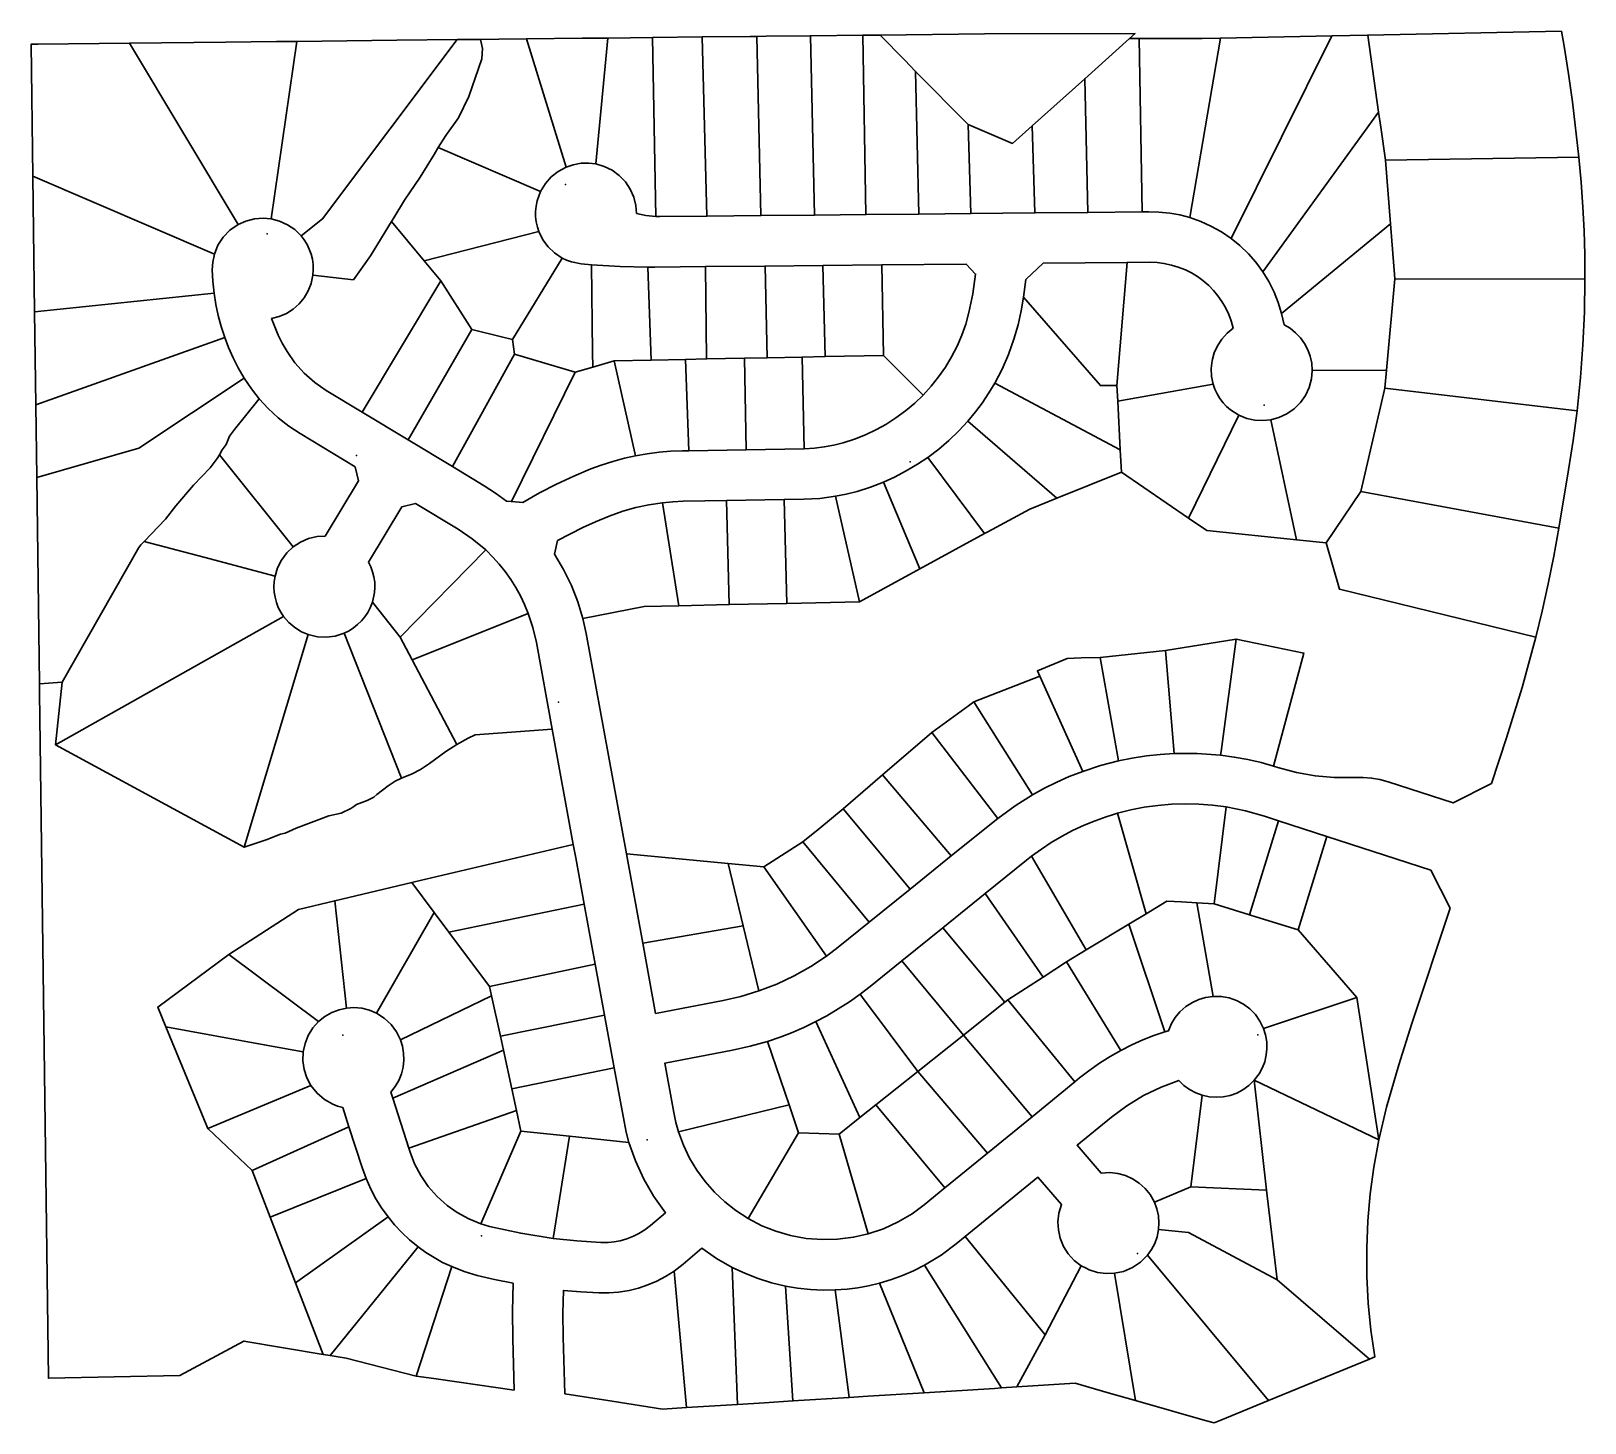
# Model space of a CAD drawing. Header units: inches. Extents: x 718266 to 718734, y 3746970 to 3747390.
import ezdxf

# ---------------------------------------------------------------- set-up
doc = ezdxf.new("R2010")
doc.units = ezdxf.units.IN
doc.header["$MEASUREMENT"] = 0
doc.layers.add('HydUTM', color=7, linetype='Continuous', true_color=0x44072d)
doc.layers.add('PropertylinesUTM', color=7, linetype='Continuous', lineweight=30, true_color=0x00a5ab)

msp = doc.modelspace()

# ---------------------------------------------------------------- linework, layer by layer
at = {"layer": 'HydUTM'}
for p in [(718427.3, 3747343.4), (718337.35, 3747328.53), (718637.87, 3747276.94), (718364.29, 3747261.76), (718531.12, 3747259.86), (718425.13, 3747187.39), (718360.17, 3747087.05), (718635.93, 3747087.23), (718451.86, 3747055.59), (718402, 3747026.66), (718599.63, 3747021.3)]:
    msp.add_point(p, dxfattribs=at)
at = {"layer": 'PropertylinesUTM'}
for points in [[(718324.92, 3747386.3), (718340.22, 3747386.46), (718346.32, 3747386.53), (718338.59, 3747333.02), (718336.16, 3747333.23), (718333.52, 3747333.03), (718330.96, 3747332.36), (718328.62, 3747331.3), (718295.85, 3747385.98)], [(718376.42, 3747386.86), (718394.64, 3747387.05), (718354.09, 3747333.05), (718347.61, 3747327.91), (718345.69, 3747329.79), (718343.51, 3747331.28), (718341.1, 3747332.37), (718338.59, 3747333.02), (718346.32, 3747386.53)], [(718401.7, 3747387.13), (718402.27, 3747384.35), (718402.05, 3747381.3), (718398.15, 3747369.95), (718394.99, 3747363.49), (718391.19, 3747358.16), (718388.96, 3747354.52), (718387.7, 3747352.45), (718383.47, 3747345.62), (718378.81, 3747338.64), (718375.54, 3747333.31), (718374.89, 3747332.25), (718368.55, 3747321.91), (718363.35, 3747314.66), (718351.15, 3747316.11), (718351.27, 3747317.7), (718351.22, 3747319.29), (718351, 3747320.86), (718350.62, 3747322.41), (718350.08, 3747323.9), (718349.39, 3747325.34), (718348.56, 3747326.69), (718347.61, 3747327.91), (718354.09, 3747333.05), (718394.64, 3747387.05)], [(718407.2, 3747387.19), (718415.5, 3747387.28), (718427.52, 3747348.66), (718425.04, 3747347.32), (718422.97, 3747345.66), (718421.23, 3747343.68), (718419.77, 3747341.25), (718388.96, 3747354.52), (718391.19, 3747358.16), (718394.99, 3747363.49), (718398.15, 3747369.95), (718402.05, 3747381.3), (718402.27, 3747384.35), (718401.7, 3747387.13)], [(718432.31, 3747387.46), (718440.02, 3747387.54), (718436.47, 3747349.58), (718434.34, 3747349.85), (718431.96, 3747349.8), (718429.61, 3747349.37), (718427.52, 3747348.66), (718415.5, 3747387.28)], [(718453.51, 3747387.69), (718454.49, 3747333.76), (718451.53, 3747334.05), (718448.71, 3747334.67), (718448.52, 3747337.04), (718447.88, 3747339.61), (718446.8, 3747342.03), (718445.33, 3747344.22), (718443.49, 3747346.13), (718441.35, 3747347.68), (718438.98, 3747348.85), (718436.47, 3747349.58), (718440.02, 3747387.54)], [(718468.42, 3747387.85), (718469.85, 3747333.88), (718455.72, 3747333.74), (718454.49, 3747333.76), (718453.51, 3747387.69)], [(718482.96, 3747388.01), (718484.98, 3747388.03), (718486.15, 3747334.04), (718469.85, 3747333.88), (718468.42, 3747387.85)], [(718501.11, 3747388.21), (718502.29, 3747334.2), (718486.15, 3747334.04), (718484.98, 3747388.03), (718487.73, 3747388.06)], [(718516.86, 3747388.38), (718517.82, 3747334.35), (718502.29, 3747334.2), (718501.11, 3747388.21)], [(718520.48, 3747388.42), (718522.1, 3747388.43), (718529.54, 3747380.82), (718532.8, 3747377.48), (718533.77, 3747334.51), (718517.82, 3747334.35), (718516.86, 3747388.38)], [(718553.58, 3747388.77), (718598.93, 3747388.88), (718597.23, 3747387.35), (718583.74, 3747375.26), (718567.88, 3747361.04), (718562, 3747355.76), (718548.62, 3747361.49), (718532.8, 3747377.48), (718529.54, 3747380.82), (718522.1, 3747388.43)], [(718600.2, 3747387.36), (718601.09, 3747335.17), (718584.71, 3747335.01), (718583.74, 3747375.26), (718597.23, 3747387.35)], [(718624.67, 3747387.52), (718615.41, 3747333.41), (718612.39, 3747334.21), (718609.42, 3747334.76), (718606.11, 3747335.11), (718603.09, 3747335.19), (718601.09, 3747335.17), (718600.2, 3747387.36), (718619.16, 3747387.4)], [(718658.26, 3747388.21), (718627.87, 3747327.13), (718624.95, 3747329.11), (718621.78, 3747330.88), (718618.74, 3747332.24), (718615.41, 3747333.41), (718624.67, 3747387.52)], [(718669.05, 3747388.43), (718672.33, 3747365.21), (718637.44, 3747317.1), (718635.33, 3747319.96), (718633.14, 3747322.46), (718630.53, 3747324.98), (718627.87, 3747327.13), (718658.26, 3747388.21)], [(718727.42, 3747389.63), (718728.22, 3747385.1), (718729.57, 3747376.7), (718730.76, 3747368.27), (718732.68, 3747351.65), (718674.37, 3747350.73), (718672.96, 3747360.72), (718672.33, 3747365.21), (718669.05, 3747388.43)], [(718268.4, 3747385.69), (718295.85, 3747385.98), (718328.62, 3747331.3), (718326.17, 3747329.6), (718324.15, 3747327.51), (718322.56, 3747325.07), (718321.46, 3747322.37), (718266.75, 3747345.96), (718266.23, 3747385.67)], [(718548.62, 3747361.49), (718549.47, 3747334.66), (718533.77, 3747334.51), (718532.8, 3747377.48)], [(718584.71, 3747335.01), (718568.76, 3747334.85), (718567.88, 3747361.04), (718583.74, 3747375.26)], [(718674.37, 3747350.73), (718675.91, 3747331.52), (718643.07, 3747304.56), (718642.07, 3747307.86), (718640.84, 3747310.95), (718639.22, 3747314.19), (718637.44, 3747317.1), (718672.33, 3747365.21), (718672.96, 3747360.72)], [(718567.88, 3747361.04), (718568.76, 3747334.85), (718549.47, 3747334.66), (718548.62, 3747361.49), (718562, 3747355.76)], [(718419.77, 3747341.25), (718418.74, 3747338.45), (718418.43, 3747336.89), (718418.28, 3747335.31), (718418.29, 3747333.72), (718418.47, 3747332.14), (718418.81, 3747330.59), (718419.27, 3747329.2), (718384.7, 3747320.42), (718374.89, 3747332.25), (718375.54, 3747333.31), (718378.81, 3747338.64), (718383.47, 3747345.62), (718387.7, 3747352.45), (718388.96, 3747354.52)], [(718732.68, 3747351.65), (718733.35, 3747344.06), (718733.88, 3747336.61), (718734.23, 3747329.45), (718734.43, 3747322.29), (718734.49, 3747314.84), (718677.22, 3747315.02), (718675.91, 3747331.52), (718674.37, 3747350.73)], [(718321.46, 3747322.37), (718320.96, 3747320.04), (718320.83, 3747317.66), (718320.99, 3747314.28), (718321.36, 3747310.68), (718267.28, 3747305.04), (718266.75, 3747345.96)], [(718384.7, 3747320.42), (718389.7, 3747314.38), (718365.99, 3747274.83), (718355.17, 3747281.37), (718351.71, 3747283.76), (718348.56, 3747286.54), (718345.76, 3747289.68), (718343.36, 3747293.12), (718341.93, 3747295.62), (718340.72, 3747298.03), (718338.71, 3747303.02), (718341.02, 3747303.62), (718343.2, 3747304.57), (718345.21, 3747305.85), (718346.99, 3747307.43), (718348.51, 3747309.26), (718349.72, 3747311.32), (718350.6, 3747313.53), (718351.15, 3747316.11), (718363.35, 3747314.66), (718368.55, 3747321.91), (718374.89, 3747332.25)], [(718677.22, 3747315.02), (718674.68, 3747287.46), (718652.3, 3747287.33), (718652.16, 3747289.56), (718651.73, 3747291.63), (718651, 3747293.63), (718650.01, 3747295.51), (718648.77, 3747297.22), (718647.3, 3747298.75), (718645.64, 3747300.07), (718643.81, 3747301.13), (718643.07, 3747304.56), (718675.91, 3747331.52)], [(718426.28, 3747321.24), (718411.31, 3747296.66), (718407.96, 3747297.5), (718399.03, 3747299.75), (718389.7, 3747314.38), (718384.7, 3747320.42), (718419.27, 3747329.2), (718420.5, 3747326.71), (718422.07, 3747324.58), (718423.98, 3747322.76)], [(718435.11, 3747319.21), (718435.44, 3747292.86), (718435.5, 3747288.39), (718430.18, 3747286.83), (718411.96, 3747292.27), (718411.31, 3747296.66), (718426.28, 3747321.24), (718427.62, 3747320.6), (718429.11, 3747320.07), (718431.97, 3747319.5)], [(718435.11, 3747319.21), (718443.74, 3747318.66), (718452.1, 3747318.49), (718453.05, 3747290.5), (718441.94, 3747290.28), (718435.5, 3747288.39), (718435.44, 3747292.86)], [(718452.1, 3747318.49), (718454.17, 3747318.5), (718469.46, 3747318.65), (718469.81, 3747290.84), (718463.42, 3747290.71), (718453.05, 3747290.5)], [(718487.44, 3747318.82), (718488.06, 3747291.21), (718481.19, 3747291.07), (718469.81, 3747290.84), (718469.46, 3747318.65)], [(718504.82, 3747318.99), (718505.53, 3747291.56), (718498.56, 3747291.42), (718488.06, 3747291.21), (718487.44, 3747318.82)], [(718522.62, 3747319.17), (718523.08, 3747291.91), (718505.53, 3747291.56), (718504.82, 3747318.99)], [(718535.03, 3747279.91), (718523.08, 3747291.91), (718522.62, 3747319.17), (718548.07, 3747319.42), (718550.87, 3747316.42), (718550.07, 3747310.5), (718548.88, 3747304.8), (718547.9, 3747301.35), (718546.7, 3747297.97), (718545.27, 3747294.68), (718543.63, 3747291.48), (718541.79, 3747288.4), (718539.74, 3747285.45), (718537.51, 3747282.64)], [(718596.56, 3747319.9), (718593.44, 3747282.84), (718588.46, 3747282.82), (718565.34, 3747309.5), (718566.01, 3747314.74), (718571.24, 3747319.65)], [(718622.45, 3747283.27), (718593.69, 3747278.13), (718593.44, 3747282.84), (718596.56, 3747319.9), (718603.24, 3747319.96), (718605.6, 3747319.88), (718607.64, 3747319.63), (718609.95, 3747319.14), (718611.92, 3747318.54), (718614.11, 3747317.67), (718615.95, 3747316.74), (718617.71, 3747315.67), (718619.38, 3747314.45), (718621.16, 3747312.92), (718622.6, 3747311.44), (718623.91, 3747309.85), (718625.09, 3747308.16), (718626.14, 3747306.38), (718627.15, 3747304.26), (718627.87, 3747302.32), (718628.5, 3747300.06), (718626.64, 3747298.56), (718625.04, 3747296.8), (718623.73, 3747294.8), (718622.75, 3747292.63), (718622.12, 3747290.32), (718621.86, 3747287.95), (718621.97, 3747285.57)], [(718399.03, 3747299.75), (718379.83, 3747266.47), (718365.99, 3747274.83), (718389.7, 3747314.38)], [(718734.49, 3747314.84), (718734.32, 3747304.97), (718733.88, 3747295.12), (718733.16, 3747285.29), (718732.13, 3747275.24), (718674.19, 3747282.06), (718674.68, 3747287.46), (718677.22, 3747315.02)], [(718324.59, 3747297.29), (718267.64, 3747277.03), (718267.28, 3747305.04), (718321.36, 3747310.68), (718321.9, 3747307.26), (718322.61, 3747303.94), (718323.49, 3747300.66)], [(718556.65, 3747283.57), (718558.83, 3747287.74), (718560.78, 3747292.19), (718562.42, 3747296.76), (718563.65, 3747301.14), (718564.59, 3747305.3), (718565.34, 3747309.5), (718588.46, 3747282.82), (718593.44, 3747282.84), (718593.69, 3747278.13), (718594.47, 3747263.4)], [(718330.45, 3747285.06), (718298.71, 3747263.93), (718267.93, 3747255.11), (718267.64, 3747277.03), (718324.59, 3747297.29), (718325.75, 3747294.26), (718327.13, 3747291.16), (718328.67, 3747288.13)], [(718411.31, 3747296.66), (718411.96, 3747292.27), (718393.19, 3747258.4), (718379.83, 3747266.47), (718399.03, 3747299.75), (718407.96, 3747297.5)], [(718430.18, 3747286.83), (718410.97, 3747247.84), (718409.51, 3747247.95), (718406.17, 3747250.41), (718402.78, 3747252.6), (718393.19, 3747258.4), (718411.96, 3747292.27)], [(718448.36, 3747261.64), (718445.06, 3747260.9), (718441.54, 3747259.96), (718438.07, 3747258.85), (718434.91, 3747257.69), (718429.82, 3747255.56), (718424.58, 3747253.13), (718419.45, 3747250.47), (718414.44, 3747247.6), (718410.97, 3747247.84), (718430.18, 3747286.83), (718435.5, 3747288.39), (718441.94, 3747290.28)], [(718453.05, 3747290.5), (718463.42, 3747290.71), (718464.42, 3747263.19), (718462.53, 3747263.16), (718458.89, 3747263.02), (718455.54, 3747262.73), (718451.93, 3747262.26), (718448.36, 3747261.64), (718441.94, 3747290.28)], [(718469.81, 3747290.84), (718481.19, 3747291.07), (718481.71, 3747263.49), (718464.42, 3747263.19), (718463.42, 3747290.71)], [(718488.06, 3747291.21), (718498.56, 3747291.42), (718499.22, 3747263.79), (718481.71, 3747263.49), (718481.19, 3747291.07)], [(718505.53, 3747291.56), (718523.08, 3747291.91), (718535.03, 3747279.91), (718532.51, 3747277.49), (718529.77, 3747275.18), (718526.88, 3747273.06), (718523.86, 3747271.12), (718520.98, 3747269.53), (718517.74, 3747267.99), (718514.4, 3747266.67), (718510.98, 3747265.58), (718508.13, 3747264.86), (718505.25, 3747264.32), (718502.34, 3747263.97), (718499.22, 3747263.79), (718498.56, 3747291.42)], [(718334.94, 3747278.86), (718327.56, 3747269.59), (718326.06, 3747267.57), (718324.98, 3747265.06), (718323.77, 3747263.46), (718322.99, 3747261.94), (718322.35, 3747260.79), (718320.19, 3747257.99), (718315.18, 3747252.83), (718309.84, 3747246.6), (718306.73, 3747242.55), (718300.34, 3747235.78), (718299.31, 3747234.81), (718298.7, 3747234.04), (718275.62, 3747193.48), (718268.74, 3747192.97), (718267.93, 3747255.11), (718298.71, 3747263.93), (718330.45, 3747285.06), (718332.63, 3747281.79)], [(718594.47, 3747263.4), (718594.82, 3747256.73), (718575.33, 3747248.89), (718548.51, 3747272.1), (718550.83, 3747274.89), (718552.83, 3747277.56), (718554.86, 3747280.59), (718556.65, 3747283.57)], [(718630.22, 3747273.88), (718615.05, 3747242.91), (718594.82, 3747256.73), (718594.47, 3747263.4), (718593.69, 3747278.13), (718622.45, 3747283.27), (718622.98, 3747281.73), (718623.65, 3747280.29), (718624.48, 3747278.93), (718625.44, 3747277.66), (718626.52, 3747276.5), (718627.73, 3747275.46)], [(718674.68, 3747287.46), (718674.19, 3747282.06), (718666.95, 3747250.87), (718656.5, 3747235.42), (718647.62, 3747236.34), (718639.84, 3747272.5), (718642.29, 3747273.17), (718644.69, 3747274.29), (718646.86, 3747275.81), (718648.74, 3747277.68), (718650.26, 3747279.85), (718651.38, 3747282.25), (718652.07, 3747284.8), (718652.3, 3747287.33)], [(718345.25, 3747234.23), (718322.99, 3747261.94), (718323.77, 3747263.46), (718324.98, 3747265.06), (718326.06, 3747267.57), (718327.56, 3747269.59), (718334.94, 3747278.86), (718337.69, 3747275.87), (718340.69, 3747273.1), (718343.9, 3747270.59), (718347.3, 3747268.34), (718363.89, 3747258.32), (718364.92, 3747254.14), (718354.84, 3747237.45), (718352.45, 3747237.3), (718349.87, 3747236.69), (718347.43, 3747235.65)], [(718732.13, 3747275.24), (718730.97, 3747266.31), (718729.59, 3747257.45), (718726.6, 3747239.81), (718666.95, 3747250.87), (718674.19, 3747282.06)], [(718639.84, 3747272.5), (718647.62, 3747236.34), (718620.55, 3747239.15), (718615.05, 3747242.91), (718630.22, 3747273.88), (718632.65, 3747272.91), (718634.97, 3747272.4), (718637.35, 3747272.25)], [(718575.33, 3747248.89), (718567.2, 3747245.62), (718554.51, 3747238.7), (718553.58, 3747238.19), (718536.44, 3747261.16), (718539.77, 3747263.69), (718542.77, 3747266.25), (718545.83, 3747269.19), (718548.51, 3747272.1)], [(718345.25, 3747234.23), (718343.28, 3747232.38), (718341.69, 3747230.25), (718340.48, 3747227.88), (718339.74, 3747225.43), (718318.27, 3747231.07), (718300.34, 3747235.78), (718306.73, 3747242.55), (718309.84, 3747246.6), (718315.18, 3747252.83), (718320.19, 3747257.99), (718322.35, 3747260.79), (718322.99, 3747261.94)], [(718553.58, 3747238.19), (718534.11, 3747227.58), (718523.14, 3747253.75), (718526.47, 3747255.26), (718529.97, 3747257.08), (718533.36, 3747259.09), (718536.44, 3747261.16)], [(718615.05, 3747242.91), (718620.55, 3747239.15), (718647.62, 3747236.34), (718656.5, 3747235.42), (718660.53, 3747221.42), (718719.72, 3747206.98), (718715.62, 3747191.86), (718710.88, 3747176.64), (718706.33, 3747162.92), (718694.76, 3747157.06), (718675.22, 3747163.38), (718672.73, 3747164.07), (718670.19, 3747164.53), (718667.62, 3747164.76), (718664.93, 3747164.76), (718658.95, 3747164.74), (718653.21, 3747165.24), (718647.54, 3747166.25), (718641.98, 3747167.74), (718640.65, 3747168.14), (718649.8, 3747202.2), (718629.35, 3747206.45), (718608.13, 3747203.01), (718588.42, 3747200.92), (718582.67, 3747200.75), (718578.44, 3747200.62), (718569.51, 3747196.81), (718570.21, 3747195.25), (718550.38, 3747187.53), (718548.69, 3747186.31), (718537.68, 3747178.32), (718522.85, 3747165.52), (718510.97, 3747155.27), (718503.91, 3747149.48), (718498.81, 3747145.3), (718487.08, 3747137.78), (718476.32, 3747138.8), (718445.64, 3747141.69), (718433.47, 3747208.13), (718432.5, 3747212.58), (718450.96, 3747216.24), (718461.39, 3747216.47), (718476.62, 3747216.81), (718493.99, 3747217.19), (718515.87, 3747217.68), (718534.11, 3747227.58), (718553.58, 3747238.19), (718554.51, 3747238.7), (718567.2, 3747245.62), (718575.33, 3747248.89), (718594.82, 3747256.73)], [(718508.67, 3747249.46), (718511.83, 3747250.09), (718515.15, 3747250.93), (718519.2, 3747252.22), (718523.14, 3747253.75), (718534.11, 3747227.58), (718515.87, 3747217.68)], [(718726.6, 3747239.81), (718725.09, 3747231.36), (718723.44, 3747223.1), (718721.62, 3747214.88), (718719.72, 3747206.98), (718660.53, 3747221.42), (718656.5, 3747235.42), (718666.95, 3747250.87)], [(718403.23, 3747233.28), (718377.49, 3747206.96), (718369.1, 3747217.52), (718369.74, 3747220.42), (718369.85, 3747222.01), (718369.78, 3747223.6), (718369.56, 3747225.18), (718369.17, 3747226.73), (718368.62, 3747228.22), (718367.91, 3747229.65), (718377.95, 3747246.26), (718382.13, 3747247.29), (718394.91, 3747239.57), (718399.19, 3747236.68)], [(718461.39, 3747216.47), (718450.96, 3747216.24), (718432.5, 3747212.58), (718431.01, 3747217.6), (718429.06, 3747222.59), (718426.72, 3747227.42), (718424, 3747232.03), (718424.91, 3747236.09), (718432.47, 3747240.03), (718436.34, 3747241.8), (718440.48, 3747243.51), (718444.53, 3747244.95), (718448.45, 3747246.06), (718452.44, 3747246.92), (718456.56, 3747247.53)], [(718475.79, 3747248.16), (718476.62, 3747216.81), (718461.39, 3747216.47), (718456.56, 3747247.53), (718459.62, 3747247.81), (718462.79, 3747247.94)], [(718493.22, 3747248.46), (718493.99, 3747217.19), (718476.62, 3747216.81), (718475.79, 3747248.16)], [(718515.87, 3747217.68), (718493.99, 3747217.19), (718493.22, 3747248.46), (718499.15, 3747248.56), (718503.94, 3747248.83), (718508.67, 3747249.46)], [(718339.74, 3747225.43), (718339.48, 3747223.77), (718339.4, 3747222.17), (718339.49, 3747220.58), (718339.74, 3747219.01), (718340.16, 3747217.47), (718340.74, 3747215.99), (718341.46, 3747214.57), (718342.35, 3747213.22), (718273.61, 3747174.6), (718275.62, 3747193.48), (718298.7, 3747234.04), (718299.31, 3747234.81), (718300.34, 3747235.78), (718318.27, 3747231.07)], [(718416.08, 3747214.1), (718381.05, 3747200.21), (718377.49, 3747206.96), (718403.23, 3747233.28), (718405.4, 3747231.14), (718407.32, 3747229), (718409.11, 3747226.76), (718410.78, 3747224.42), (718412.31, 3747221.99), (718413.69, 3747219.48), (718414.94, 3747216.89)], [(718377.49, 3747206.96), (718381.05, 3747200.21), (718394.5, 3747174.7), (718391.27, 3747172.53), (718386.3, 3747168.89), (718383.54, 3747167.14), (718381.07, 3747165.81), (718377.9, 3747164.55), (718360.54, 3747208.2), (718362.05, 3747208.93), (718363.4, 3747209.79), (718364.65, 3747210.77), (718365.79, 3747211.88), (718366.81, 3747213.1), (718367.7, 3747214.43), (718368.44, 3747215.84), (718369.1, 3747217.52)], [(718349.78, 3747207.8), (718330.41, 3747143.71), (718273.61, 3747174.6), (718342.35, 3747213.22), (718343.89, 3747211.42), (718345.72, 3747209.88), (718347.76, 3747208.64)], [(718416.08, 3747214.1), (718417.47, 3747209.87), (718418.5, 3747205.39), (718423.28, 3747179.3), (718400.1, 3747177.55), (718397.99, 3747176.59), (718394.5, 3747174.7), (718381.05, 3747200.21)], [(718377.9, 3747164.55), (718375.98, 3747163.58), (718373.86, 3747162.22), (718370.42, 3747159.64), (718369.57, 3747158.76), (718367.47, 3747157.79), (718364.29, 3747156.62), (718363.52, 3747155.94), (718362.61, 3747155.37), (718359.71, 3747153.95), (718355.99, 3747153.14), (718346.14, 3747149.49), (718342.81, 3747147.99), (718341.4, 3747147.61), (718337.11, 3747145.97), (718330.41, 3747143.71), (718349.78, 3747207.8), (718352.56, 3747207.14), (718355.21, 3747207.01), (718357.84, 3747207.35), (718360.54, 3747208.2)], [(718624.7, 3747171.42), (718617.66, 3747171.94), (718610.74, 3747171.94), (718608.13, 3747203.01), (718629.35, 3747206.45), (718624.85, 3747172.55)], [(718640.65, 3747168.14), (718636.88, 3747169.19), (718632.86, 3747170.11), (718628.8, 3747170.86), (718624.7, 3747171.42), (718624.85, 3747172.55), (718629.35, 3747206.45), (718649.8, 3747202.2)], [(718588.42, 3747200.92), (718593.91, 3747169.71), (718588.55, 3747168.32), (718583.15, 3747166.56), (718570.21, 3747195.25), (718569.51, 3747196.81), (718578.44, 3747200.62), (718582.67, 3747200.75)], [(718608.13, 3747203.01), (718610.74, 3747171.94), (718606.48, 3747171.67), (718602.37, 3747171.23), (718598.01, 3747170.55), (718593.91, 3747169.71), (718588.42, 3747200.92)], [(718583.15, 3747166.56), (718579.1, 3747164.99), (718575.33, 3747163.33), (718571.64, 3747161.49), (718568.06, 3747159.51), (718550.38, 3747187.53), (718570.21, 3747195.25)], [(718273.61, 3747174.6), (718330.41, 3747143.71), (718337.11, 3747145.97), (718341.4, 3747147.61), (718342.81, 3747147.99), (718346.14, 3747149.49), (718355.99, 3747153.14), (718359.71, 3747153.95), (718362.61, 3747155.37), (718363.52, 3747155.94), (718364.29, 3747156.62), (718367.47, 3747157.79), (718369.57, 3747158.76), (718370.42, 3747159.64), (718373.86, 3747162.22), (718375.98, 3747163.58), (718377.9, 3747164.55), (718381.07, 3747165.81), (718383.54, 3747167.14), (718386.3, 3747168.89), (718391.27, 3747172.53), (718394.5, 3747174.7), (718397.99, 3747176.59), (718400.1, 3747177.55), (718423.28, 3747179.3), (718429.63, 3747144.57), (718381.78, 3747133.25), (718380.94, 3747133.05), (718357.73, 3747127.56), (718346.81, 3747124.98), (718325.78, 3747111.37), (718304.46, 3747095.56), (718306.89, 3747089.64), (718319.49, 3747058.95), (718332.85, 3747046.35), (718338.29, 3747032.26), (718345.94, 3747012.49), (718354.29, 3746990.9), (718330.35, 3746994.92), (718311.1, 3746984.49), (718271.45, 3746983.69), (718268.77, 3747190.33), (718268.74, 3747192.97), (718275.62, 3747193.48)], [(718568.06, 3747159.51), (718562.79, 3747156.2), (718557.6, 3747152.41), (718537.68, 3747178.32), (718548.69, 3747186.31), (718550.38, 3747187.53)], [(718557.6, 3747152.41), (718556.63, 3747151.64), (718543.53, 3747141.07), (718522.85, 3747165.52), (718537.68, 3747178.32)], [(718543.53, 3747141.07), (718531.16, 3747131.09), (718510.97, 3747155.27), (718522.85, 3747165.52)], [(718626.34, 3747155.83), (718622.72, 3747126.68), (718617.57, 3747126.96), (718612.92, 3747127.21), (718608.54, 3747127.45), (718602.24, 3747123.66), (718593.6, 3747153.93), (718597.61, 3747154.94), (718601.68, 3747155.73), (718605.77, 3747156.31), (718609.9, 3747156.65), (718614.03, 3747156.78), (718618.17, 3747156.68), (718622.3, 3747156.36)], [(718510.97, 3747155.27), (718531.16, 3747131.09), (718518.79, 3747121.1), (718498.81, 3747145.3), (718503.91, 3747149.48)], [(718602.24, 3747123.66), (718597.02, 3747120.52), (718585.18, 3747113.38), (718584.22, 3747112.8), (718567.71, 3747140.99), (718570.69, 3747143.16), (718573.66, 3747145.11), (718576.96, 3747147.07), (718580.1, 3747148.72), (718583.58, 3747150.35), (718586.86, 3747151.7), (718590.2, 3747152.89), (718592.14, 3747153.48), (718593.6, 3747153.93)], [(718642.18, 3747151.67), (718633.46, 3747123.36), (718622.72, 3747126.68), (718626.34, 3747155.83), (718632.2, 3747154.66), (718637.89, 3747153.06)], [(718656.7, 3747146.97), (718648.03, 3747118.84), (718635.35, 3747122.77), (718633.46, 3747123.36), (718642.18, 3747151.67)], [(718432.94, 3747126.52), (718392.1, 3747118.16), (718387.71, 3747124.02), (718380.94, 3747133.05), (718381.78, 3747133.25), (718429.63, 3747144.57), (718430.38, 3747140.48)], [(718518.79, 3747121.1), (718509.5, 3747113.61), (718505.89, 3747110.86), (718487.08, 3747137.78), (718498.81, 3747145.3)], [(718693.86, 3747125.35), (718682.34, 3747090.64), (718678.4, 3747078.18), (718674.74, 3747065.34), (718672.39, 3747055.5), (718665.8, 3747098.47), (718648.03, 3747118.84), (718656.7, 3747146.97), (718688.04, 3747136.83)], [(718476.32, 3747138.8), (718480.84, 3747120.02), (718450.57, 3747114.77), (718445.64, 3747141.69)], [(718487.08, 3747137.78), (718505.89, 3747110.86), (718501.21, 3747107.76), (718496.2, 3747104.93), (718490.99, 3747102.47), (718485.58, 3747100.39), (718480.84, 3747120.02), (718476.32, 3747138.8)], [(718567.71, 3747140.99), (718584.22, 3747112.8), (718578.28, 3747109.22), (718571.19, 3747104.6), (718553.79, 3747129.78), (718566.2, 3747139.79)], [(718387.71, 3747124.02), (718370.36, 3747093.67), (718368.2, 3747094.59), (718365.89, 3747095.17), (718363.52, 3747095.38), (718361.29, 3747095.23), (718357.73, 3747127.56), (718380.94, 3747133.05)], [(718540.98, 3747119.44), (718553.79, 3747129.78), (718571.19, 3747104.6), (718560.6, 3747097.72), (718559.72, 3747097.01)], [(718357.73, 3747127.56), (718361.29, 3747095.23), (718359.07, 3747094.76), (718356.85, 3747093.91), (718354.78, 3747092.73), (718352.85, 3747091.17), (718325.78, 3747111.37), (718346.81, 3747124.98)], [(718392.1, 3747118.16), (718404.39, 3747101.76), (718405.01, 3747098.93), (718377.53, 3747085.72), (718376.33, 3747088.13), (718374.75, 3747090.25), (718372.62, 3747092.23), (718370.36, 3747093.67), (718387.71, 3747124.02)], [(718432.94, 3747126.52), (718436.24, 3747108.47), (718404.39, 3747101.76), (718392.1, 3747118.16)], [(718617.57, 3747126.96), (718622.45, 3747098.78), (718620.15, 3747098.45), (718618.12, 3747097.85), (718616.19, 3747096.97), (718614.19, 3747095.67), (718612.41, 3747094.07), (718611.06, 3747092.43), (718609.95, 3747090.62), (718609.02, 3747088.43), (718607.94, 3747088.1), (718597.02, 3747120.52), (718602.24, 3747123.66), (718608.54, 3747127.45), (718612.92, 3747127.21)], [(718622.72, 3747126.68), (718633.46, 3747123.36), (718635.35, 3747122.77), (718648.03, 3747118.84), (718665.8, 3747098.47), (718637.67, 3747089.04), (718636.56, 3747091.34), (718635.19, 3747093.29), (718633.53, 3747095.01), (718631.62, 3747096.44), (718629.51, 3747097.56), (718627.25, 3747098.33), (718624.9, 3747098.75), (718622.45, 3747098.78), (718617.57, 3747126.96)], [(718485.58, 3747100.39), (718480.1, 3747098.72), (718474.75, 3747097.5), (718454.44, 3747093.62), (718450.57, 3747114.77), (718480.84, 3747120.02)], [(718528.6, 3747109.45), (718540.98, 3747119.44), (718559.72, 3747097.01), (718547.27, 3747087.11)], [(718597.02, 3747120.52), (718607.94, 3747088.1), (718604.58, 3747086.95), (718601.25, 3747085.63), (718597.98, 3747084.17), (718594.63, 3747082.48), (718578.28, 3747109.22), (718584.22, 3747112.8), (718585.18, 3747113.38)], [(718352.85, 3747091.17), (718351.17, 3747089.26), (718349.77, 3747087.02), (718348.79, 3747084.56), (718348.25, 3747082.01), (718336.51, 3747084.18), (718306.89, 3747089.64), (718304.46, 3747095.56), (718325.78, 3747111.37)], [(718439.05, 3747093.1), (718407.65, 3747086.74), (718405.01, 3747098.93), (718404.39, 3747101.76), (718436.24, 3747108.47)], [(718547.27, 3747087.11), (718542.77, 3747083.53), (718533.43, 3747076.1), (718516.83, 3747098.44), (718516.08, 3747099.45), (718519.06, 3747101.76), (718528.6, 3747109.45)], [(718594.63, 3747082.48), (718591.43, 3747080.66), (718588.17, 3747078.6), (718585.02, 3747076.38), (718582.2, 3747074.18), (718580.75, 3747073), (718560.6, 3747097.72), (718571.19, 3747104.6), (718578.28, 3747109.22)], [(718407.65, 3747086.74), (718408.57, 3747082.55), (718375.25, 3747068.07), (718374.65, 3747069.93), (718375.96, 3747071.6), (718377.02, 3747073.43), (718377.83, 3747075.39), (718378.34, 3747077.44), (718378.57, 3747079.54), (718378.51, 3747081.66), (718378.16, 3747083.74), (718377.53, 3747085.72), (718405.01, 3747098.93)], [(718533.43, 3747076.1), (718520.81, 3747066.06), (718516.03, 3747062.26), (718502.7, 3747091.15), (718506.02, 3747092.93), (718509.48, 3747094.97), (718512.85, 3747097.15), (718516.08, 3747099.45), (718516.83, 3747098.44)], [(718580.75, 3747073), (718567.87, 3747062.49), (718547.27, 3747087.11), (718559.72, 3747097.01), (718560.6, 3747097.72)], [(718672.39, 3747055.5), (718634.85, 3747073.5), (718636.32, 3747075.45), (718637.33, 3747077.32), (718637.99, 3747079.05), (718638.48, 3747081.12), (718638.67, 3747082.96), (718638.61, 3747085.08), (718638.25, 3747087.17), (718637.67, 3747089.04), (718665.8, 3747098.47)], [(718407.65, 3747086.74), (718439.05, 3747093.1), (718441.96, 3747077.23), (718411.09, 3747070.91), (718408.57, 3747082.55)], [(718516.03, 3747062.26), (718509.77, 3747057.28), (718497.47, 3747057.69), (718494.65, 3747066.04), (718488.16, 3747085.21), (718491.97, 3747086.49), (718495.44, 3747087.83), (718499.13, 3747089.42), (718502.7, 3747091.15)], [(718348.25, 3747082.01), (718348.16, 3747079.33), (718348.53, 3747076.71), (718349.35, 3747074.19), (718350.57, 3747071.88), (718319.49, 3747058.95), (718306.89, 3747089.64), (718336.51, 3747084.18)], [(718567.87, 3747062.49), (718554.48, 3747051.57), (718533.43, 3747076.1), (718542.77, 3747083.53), (718547.27, 3747087.11)], [(718408.57, 3747082.55), (718411.09, 3747070.91), (718412.51, 3747064.39), (718380.1, 3747053), (718375.25, 3747068.07)], [(718494.65, 3747066.04), (718461.35, 3747057.97), (718460.54, 3747060.8), (718459.9, 3747063.76), (718457.18, 3747078.64), (718477.61, 3747082.55), (718482.93, 3747083.73), (718488.16, 3747085.21)], [(718446.41, 3747054.76), (718428.46, 3747056.65), (718413.86, 3747058.18), (718412.51, 3747064.39), (718411.09, 3747070.91), (718441.96, 3747077.23), (718444.92, 3747061.02), (718445.59, 3747057.85)], [(718554.48, 3747051.57), (718541.59, 3747041.05), (718520.81, 3747066.06), (718533.43, 3747076.1)], [(718619.19, 3747068.97), (718615.73, 3747041.39), (718604.75, 3747036.76), (718603.46, 3747039.04), (718601.97, 3747040.9), (718600.19, 3747042.5), (718598.19, 3747043.8), (718596.01, 3747044.78), (718593.71, 3747045.4), (718591.33, 3747045.65), (718588.68, 3747045.5), (718581.43, 3747053.91), (718591.83, 3747062.39), (718596.4, 3747065.78), (718601.45, 3747068.86), (718606.77, 3747071.44), (718612.1, 3747073.44), (718613.62, 3747071.96), (718615.34, 3747070.71), (718617.21, 3747069.7)], [(718638.54, 3747040.34), (718615.73, 3747041.39), (718619.19, 3747068.97), (718621.27, 3747068.52), (718623.39, 3747068.36), (718625.5, 3747068.5), (718627.58, 3747068.93), (718629.58, 3747069.65), (718631.45, 3747070.63), (718633.18, 3747071.87), (718634.85, 3747073.5)], [(718672.39, 3747055.5), (718670.89, 3747047.32), (718669.79, 3747039.24), (718669.08, 3747031.11), (718668.73, 3747022.96), (718668.78, 3747014.5), (718669.2, 3747006.35), (718670.01, 3746998.24), (718671.19, 3746990.17), (718669.55, 3746989.49), (718641.74, 3747013.37), (718638.54, 3747040.34), (718634.85, 3747073.5)], [(718362.02, 3747059.47), (718332.85, 3747046.35), (718319.49, 3747058.95), (718350.57, 3747071.88), (718352.4, 3747069.58), (718354.61, 3747067.69), (718357.14, 3747066.25), (718358.62, 3747065.68), (718360.15, 3747065.27)], [(718413.86, 3747058.18), (718401.76, 3747030.24), (718398.15, 3747031.69), (718394.63, 3747033.63), (718391.58, 3747035.78), (718388.59, 3747038.46), (718385.94, 3747041.48), (718383.67, 3747044.8), (718381.81, 3747048.36), (718380.47, 3747051.85), (718380.1, 3747053), (718412.51, 3747064.39)], [(718497.47, 3747057.69), (718482.33, 3747031.82), (718478.61, 3747034.23), (718475.27, 3747036.86), (718472.19, 3747039.78), (718469.39, 3747042.98), (718466.88, 3747046.42), (718464.7, 3747050.06), (718462.86, 3747053.89), (718461.35, 3747057.97), (718494.65, 3747066.04)], [(718541.59, 3747041.05), (718535.37, 3747035.98), (718531.71, 3747033.28), (718527.53, 3747030.8), (718523.11, 3747028.77), (718518.53, 3747027.22), (718509.77, 3747057.28), (718516.03, 3747062.26), (718520.81, 3747066.06)], [(718367.18, 3747043.85), (718338.29, 3747032.26), (718332.85, 3747046.35), (718362.02, 3747059.47), (718365.98, 3747047.18)], [(718428.46, 3747056.65), (718423.6, 3747025.84), (718413.82, 3747027.4), (718404.36, 3747029.47), (718401.76, 3747030.24), (718413.86, 3747058.18)], [(718446.41, 3747054.76), (718448.33, 3747049.2), (718450.85, 3747043.7), (718453.89, 3747038.46), (718457.43, 3747033.55), (718452.89, 3747029.73), (718451.2, 3747028.43), (718449.39, 3747027.32), (718447.76, 3747026.5), (718445.77, 3747025.73), (718443.72, 3747025.15), (718441.93, 3747024.82), (718440.11, 3747024.64), (718437.98, 3747024.62), (718430.67, 3747025.08), (718423.6, 3747025.84), (718428.46, 3747056.65)], [(718509.77, 3747057.28), (718518.53, 3747027.22), (718514.08, 3747026.2), (718509.26, 3747025.59), (718504.71, 3747025.48), (718499.86, 3747025.85), (718495.09, 3747026.72), (718490.71, 3747027.98), (718486.48, 3747029.67), (718482.33, 3747031.82), (718497.47, 3747057.69)], [(718582.7, 3747017.61), (718571.86, 3746996.79), (718547.72, 3747026.41), (718569.63, 3747044.27), (718576.74, 3747036.03), (718575.99, 3747033.49), (718575.68, 3747030.85), (718575.81, 3747028.47), (718576.38, 3747025.88), (718577.39, 3747023.42), (718578.81, 3747021.18), (718580.6, 3747019.22)], [(718373.8, 3747032.3), (718345.94, 3747012.49), (718338.29, 3747032.26), (718367.18, 3747043.85), (718368.61, 3747040.65), (718370.12, 3747037.8), (718371.82, 3747035.06)], [(718638.54, 3747040.34), (718641.74, 3747013.37), (718615.02, 3747027.62), (718606.01, 3747028.57), (718606.13, 3747030.55), (718605.96, 3747032.66), (718605.51, 3747034.74), (718604.75, 3747036.76), (718615.73, 3747041.39)], [(718382.86, 3747023.29), (718356.38, 3746990.55), (718354.29, 3746990.9), (718345.94, 3747012.49), (718373.8, 3747032.3), (718375.75, 3747029.93), (718377.95, 3747027.57), (718380.31, 3747025.37)], [(718571.86, 3746996.79), (718563.26, 3746981.08), (718558.63, 3746980.79), (718535.51, 3747017.8), (718540.45, 3747020.81), (718545, 3747024.18), (718547.72, 3747026.41)], [(718606.01, 3747028.57), (718615.02, 3747027.62), (718641.74, 3747013.37), (718669.55, 3746989.49), (718639.16, 3746976.99), (718602.67, 3747020.78), (718603.87, 3747022.46), (718604.86, 3747024.34), (718605.57, 3747026.34)], [(718392.98, 3747017.33), (718382.31, 3746984.35), (718361.2, 3746989.74), (718356.38, 3746990.55), (718382.86, 3747023.29), (718385.19, 3747021.61), (718387.67, 3747020.04), (718390.24, 3747018.62)], [(718477.48, 3747017.12), (718479.1, 3746975.84), (718463.71, 3746974.88), (718459.99, 3747016), (718462.71, 3747018.09), (718468.37, 3747022.86), (718472.78, 3747019.8)], [(718411.85, 3746980.09), (718395.2, 3746982.49), (718387.58, 3746983.59), (718382.31, 3746984.35), (718392.98, 3747017.33), (718396.72, 3747015.87), (718400.66, 3747014.71), (718405.92, 3747013.47), (718411.48, 3747012.34), (718411.29, 3747003.86), (718411.39, 3746995.65)], [(718493.6, 3747011.46), (718495.8, 3746976.88), (718487.22, 3746976.34), (718479.1, 3746975.84), (718477.48, 3747017.12), (718481.48, 3747015.23), (718485.38, 3747013.72), (718489.36, 3747012.47)], [(718558.63, 3746980.79), (718556.61, 3746980.66), (718535.36, 3746979.34), (718521.96, 3747012.37), (718525.51, 3747013.44), (718528.87, 3747014.68), (718532.15, 3747016.1), (718535.51, 3747017.8)], [(718592.76, 3747015.33), (718599.09, 3746976.99), (718590.86, 3746979.33), (718580.86, 3746982.18), (718563.26, 3746981.08), (718571.86, 3746996.79), (718582.7, 3747017.61), (718583.96, 3747016.95), (718585.06, 3747016.38), (718587.59, 3747015.58), (718590.22, 3747015.23)], [(718639.16, 3746976.99), (718624.76, 3746971.07), (718622.75, 3746970.24), (718620.03, 3746971.01), (718599.09, 3746976.99), (718592.76, 3747015.33), (718595.46, 3747015.91), (718598.15, 3747017.05), (718600.57, 3747018.68), (718602.67, 3747020.78)], [(718463.71, 3746974.88), (718456.47, 3746974.42), (718441.38, 3746976.78), (718427.11, 3746979), (718426.6, 3746996.1), (718426.51, 3747003.27), (718426.64, 3747010.17), (718431.86, 3747009.72), (718437.36, 3747009.41), (718440.31, 3747009.41), (718443.25, 3747009.64), (718446.44, 3747010.16), (718449.3, 3747010.89), (718452.1, 3747011.83), (718454.8, 3747012.99), (718457.41, 3747014.36), (718459.99, 3747016)], [(718508.56, 3747010.3), (718512.73, 3746977.93), (718495.8, 3746976.88), (718493.6, 3747011.46), (718497.24, 3747010.84), (718501.1, 3747010.42), (718504.97, 3747010.25)], [(718535.36, 3746979.34), (718518.38, 3746978.28), (718512.73, 3746977.93), (718508.56, 3747010.3), (718512.12, 3747010.56), (718515.38, 3747010.98), (718518.6, 3747011.57), (718521.96, 3747012.37)]]:
    msp.add_lwpolyline(points, close=True, dxfattribs=at)

doc.saveas('drawing.dxf')
